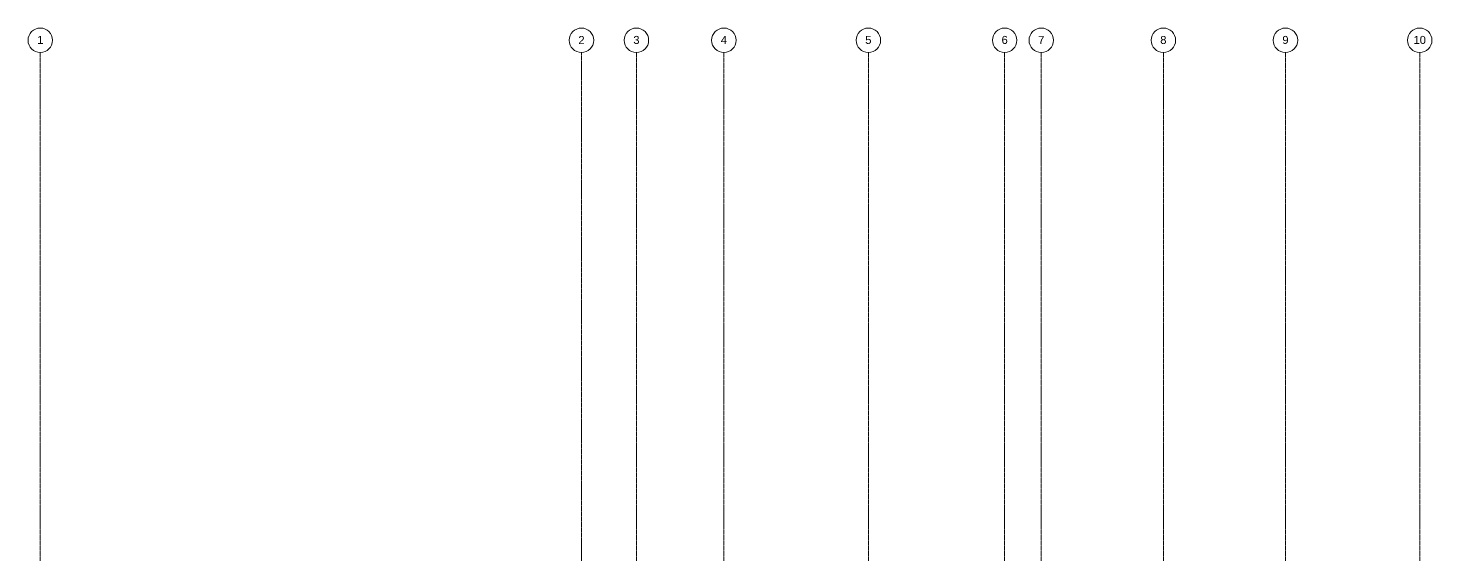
# Model space of a CAD drawing. Header units: inches. Extents: x -6295 to 241, y -496 to 3079.
# Drawn here: x -3354 to -2664, y 1525 to 1784 of the extents above; entities that cross this region are included whole.
import ezdxf

# ---------------------------------------------------------------- set-up
doc = ezdxf.new("R2010")
doc.units = ezdxf.units.IN
doc.header["$MEASUREMENT"] = 0
doc.linetypes.add('Grid Line', pattern=[0.875, 0.5, -0.125, 0.125, -0.125])
doc.layers.add('S-GRID', color=1, linetype='Continuous', lineweight=9)
doc.layers.add('S-GRID-IDEN', color=1, linetype='Continuous', lineweight=13)
doc.styles.add('Arial', font='arial.ttf', dxfattribs={"height": 3.934132})

# ---------------------------------------------------------------- blocks, each defined once
blk = doc.blocks.new('Grid - 3_16_-139788-MAIN LEVEL')
at = {"layer": 'S-GRID-IDEN'}
blk.add_circle((0, 0), 0.188, dxfattribs=at)

msp = doc.modelspace()

# ---------------------------------------------------------------- block references
at = {"layer": 'S-GRID-IDEN', "color": 1, "xscale": 31.99999999999999, "yscale": 31.99999999999999, "zscale": 31.99999999999999, "rotation": 180}
for p in [(-3348, 1777.74), (-3055, 1777.74), (-3012, 1777.74), (-2941, 1777.74)]:
    msp.add_blockref('Grid - 3_16_-139788-MAIN LEVEL', p, dxfattribs=at)
at = {"layer": 'S-GRID-IDEN', "color": 1, "xscale": 31.99999999999999, "yscale": 31.99999999999999, "zscale": 31.99999999999999}
msp.add_blockref('Grid - 3_16_-139788-MAIN LEVEL', (-3082, 1777.74), dxfattribs=at)
at = {"layer": 'S-GRID-IDEN', "xscale": 31.99999999999999, "yscale": 31.99999999999999, "zscale": 31.99999999999999, "rotation": 180}
for p in [(-2874, 1777.74), (-2856, 1777.74), (-2796, 1777.74), (-2736, 1777.74), (-2670, 1777.74)]:
    msp.add_blockref('Grid - 3_16_-139788-MAIN LEVEL', p, dxfattribs=at)

# ---------------------------------------------------------------- next in the draw order: texts
at = {"layer": 'S-GRID-IDEN', "color": 1, "lineweight": 9, "char_height": 3.93, "width": 3.648, "attachment_point": 2, "line_spacing_factor": 0.938532, "style": 'Arial', "bg_fill": 3, "box_fill_scale": 1.25, "bg_fill_color": 0, "bg_fill_transparency": 0}
for s, insert in [('1', (-3348, 1779.89)), ('2', (-3082, 1779.83)), ('3', (-3055, 1779.89)), ('4', (-3012, 1779.89)), ('5', (-2941, 1779.89))]:
    msp.add_mtext(s, dxfattribs=dict(at, insert=insert))
at = {"layer": 'S-GRID-IDEN', "lineweight": 9, "attachment_point": 2, "line_spacing_factor": 0.938532, "style": 'Arial', "bg_fill": 3, "box_fill_scale": 1.25, "bg_fill_color": 0, "bg_fill_transparency": 0}
for s, insert, char_height, width in [('6', (-2874, 1779.89), 3.93, 3.648), ('7', (-2856, 1779.89), 3.93, 3.648), ('8', (-2796, 1779.89), 3.93, 3.648), ('9', (-2736, 1779.89), 3.93, 3.648), ('10', (-2670, 1779.89), 3.934, 7.296)]:
    msp.add_mtext(s, dxfattribs=dict(at, insert=insert, char_height=char_height, width=width))

# ---------------------------------------------------------------- next in the draw order: linework, layer by layer
at = {"layer": 'S-GRID', "linetype": 'Grid Line'}
for p, q in [((-3348, 1771.74), (-3348, -484.26)), ((-3082, -484.26), (-3082, 1771.74)), ((-3055, 1771.74), (-3055, -484.26)), ((-3012, 1771.74), (-3012, -484.26)), ((-2941, 1771.74), (-2941, -484.26)), ((-2874, 1771.74), (-2874, -484.26)), ((-2856, 1771.74), (-2856, -484.26)), ((-2796, 1771.74), (-2796, -484.26)), ((-2736, 1771.74), (-2736, -484.26)), ((-2670, 1771.74), (-2670, -484.26))]:
    msp.add_line(p, q, dxfattribs=at)

doc.saveas('drawing.dxf')
